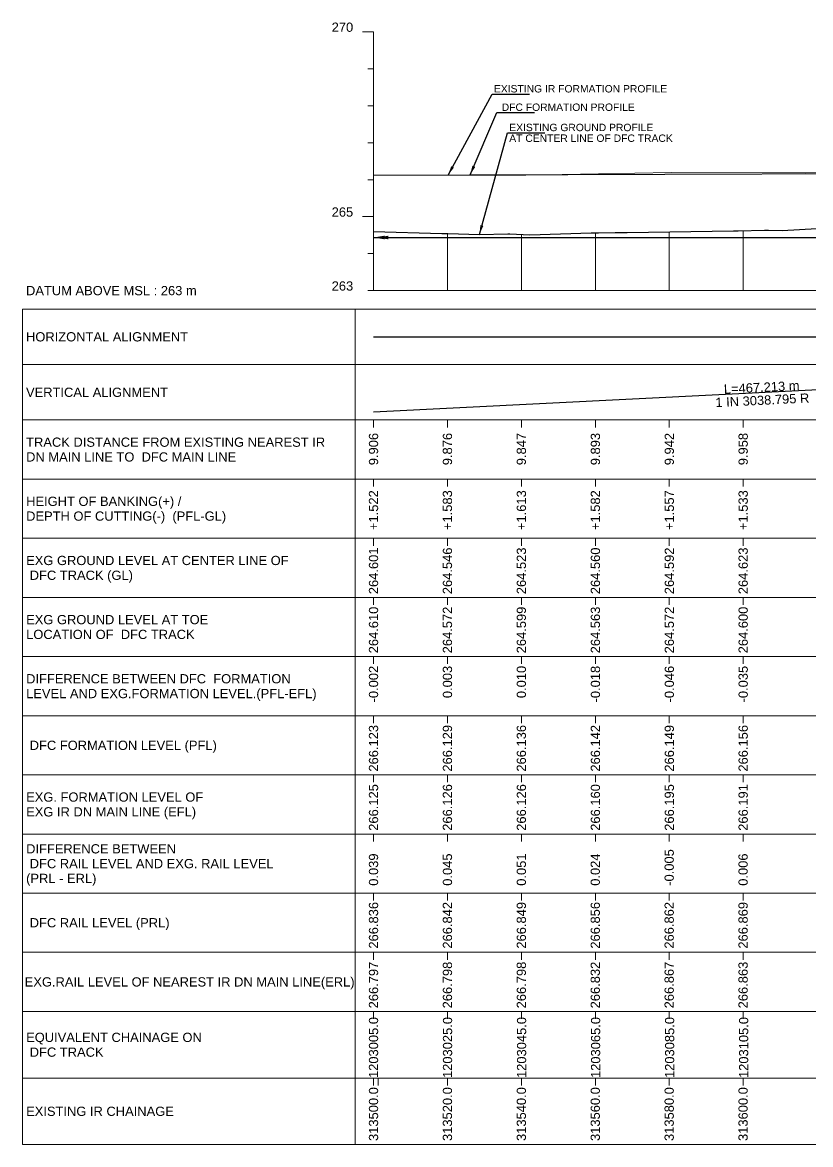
# Model space of a CAD drawing. Header units: metres. Extents: x 26905 to 33492, y -12340 to -11884.
# Drawn here: x 30905 to 31118.3, y -12231 to -11927.5 of the extents above; entities that cross this region are included whole.
import ezdxf
from ezdxf.enums import TextEntityAlignment as Align

# ---------------------------------------------------------------- set-up
doc = ezdxf.new("R2010")
doc.units = ezdxf.units.M
doc.header["$MEASUREMENT"] = 0
doc.layers.get('0').update_dxf_attribs({"lineweight": 0})
for name, color, linetype, lineweight in [('LS CUT FILL', 10, 'Continuous', 0), ('LS DATUM', 7, 'Continuous', 0), ('LS DATUM X', 7, 'Continuous', 0), ('LS DATUM Y', 7, 'Continuous', 0), ('LS DIFF. EXG.RL & PRO. RL', 10, 'Continuous', 0), ('LS DIFF. PFL & EFL', 10, 'Continuous', 0), ('LS EXG GL', 7, 'Continuous', 0), ('LS EXG IR CH', 7, 'Continuous', 0), ('LS EXG RL', 7, 'Continuous', 0), ('LS EXG. FL', 7, 'Continuous', 0), ('LS EXG. GL', 7, 'Continuous', 0), ('LS EXG. GL AT PRO. TOE', 7, 'Continuous', 0), ('LS EXG. IR CH', 7, 'Continuous', 0), ('LS EXG. RL', 7, 'Continuous', 0), ('LS FRAME', 7, 'Continuous', 0), ('LS PFL-EFL', 10, 'Continuous', 0), ('LS PRL-ERL', 10, 'Continuous', 0), ('LS PRO FL', 10, 'Continuous', 0), ('LS PRO. CUT & FILL', 10, 'Continuous', 0), ('LS PRO. DFCC CH', 10, 'Continuous', 0), ('LS PRO. FL', 10, 'Continuous', 0), ('LS PRO. RL', 10, 'Continuous', 0), ('LS PROFILE EXG FL', 7, 'Continuous', 25), ('LS PROFILE EXG GL', 7, 'Continuous', 30), ('LS PROFILE PRO FL', 1, 'Continuous', 30), ('LS TICKS', 7, 'Continuous', 0), ('LS TRACK CENTER', 10, 'Continuous', 0), ("LS TRACK CENTER's", 10, 'Continuous', 0), ('Profile Grid', 7, 'Continuous', 0)]:
    doc.layers.add(name, color=color, linetype=linetype, lineweight=lineweight)
for name, color, linetype in [('LS HORIZONTAL ALIGNMENT', 10, 'Continuous'), ('LS VERTICAL ALIGNMENT', 10, 'Continuous'), ('STATION YARD LIMIT IN LS', 7, 'Continuous')]:
    doc.layers.add(name, color=color, linetype=linetype)
doc.styles.get("Standard").update_dxf_attribs({"font": 'arial.ttf'})
doc.styles.add('Style-Arial', font='arial.ttf')
doc.styles.add('StyleArial', font='arial.ttf')
doc.dimstyles.get("Standard").update_dxf_attribs({"dimtxt": 0.18, "dimasz": 0.18, "dimexe": 0.18, "dimexo": 0.0625, "dimgap": 0.09, "dimtad": 0, "dimtih": 1, "dimtoh": 1, "dimdec": 4, "dimzin": 0, "dimdsep": 46, "dimtxsty": 'Standard', "dimcen": 0.09, "dimadec": 0, "dimazin": 0, "dimtfac": 1, "dimtdec": 4, "dimtofl": 0, "dimtmove": 0, "dimatfit": 3, "dimfxl": 1, "dimtolj": 1, "dimtzin": 0, "dimarcsym": 0})

msp = doc.modelspace()

# ---------------------------------------------------------------- linework, layer by layer
msp.add_lwpolyline([(30905, -12005), (30995, -12005)])
at = {"layer": 'LS DATUM X', "color": 7, "linetype": 'Continuous', "lineweight": 0}
msp.add_line((31000, -12000), (31485.67, -12000), dxfattribs=at)
at = {"layer": 'LS DATUM Y', "color": 7, "linetype": 'Continuous', "lineweight": 0}
for p, q in [((30997, -11930), (31000, -11930)), ((30997, -11930), (31000, -11930)), ((31000, -12000), (31000, -11930)), ((30998.5, -11940), (31000, -11940)), ((30998.5, -11950), (31000, -11950)), ((30998.5, -11960), (31000, -11960)), ((30998.5, -11970), (31000, -11970)), ((30997, -11980), (31000, -11980)), ((30998.5, -11990), (31000, -11990)), ((30998.5, -12000), (31000, -12000))]:
    msp.add_line(p, q, dxfattribs=at)
at = {"layer": 'LS FRAME'}
for points in [[(30995, -12231), (30905, -12231), (30905, -12005)], [(30995, -12020), (30905, -12020)], [(30995, -12035), (30905, -12035)], [(30995, -12051), (30905, -12051)], [(30905, -12051), (30995, -12051)], [(30995, -12067), (30905, -12067)], [(30905, -12067), (30995, -12067)], [(30995, -12083), (30905, -12083)], [(30905, -12083), (30995, -12083)], [(30995, -12099), (30905, -12099)], [(30995, -12115), (30905, -12115)], [(30905, -12115), (30995, -12115)], [(30995, -12131), (30905, -12131)], [(30905, -12131), (30995, -12131)], [(30995, -12147), (30905, -12147)], [(30905, -12147), (30995, -12147)], [(30995, -12163), (30905, -12163)], [(30905, -12163), (30995, -12163)], [(30995, -12179), (30905, -12179)], [(30995, -12195), (30905, -12195)], [(30995, -12213), (30905, -12213)]]:
    msp.add_lwpolyline(points, dxfattribs=at)
at = {"layer": 'LS FRAME', "color": 7, "linetype": 'Continuous', "lineweight": 0, "flags": 128}
for points in [[(30995, -12020), (31490.67, -12020), (31490.67, -12005), (30995, -12005), (30995, -12020)], [(30995, -12035), (31490.67, -12035), (31490.67, -12020), (30995, -12020), (30995, -12035)], [(30995, -12051), (31490.67, -12051), (31490.67, -12035), (30995, -12035), (30995, -12051)], [(30995, -12067), (31490.67, -12067), (31490.67, -12051), (30995, -12051), (30995, -12067)], [(30995, -12083), (31490.67, -12083), (31490.67, -12067), (30995, -12067), (30995, -12083)], [(30995, -12099), (31490.67, -12099), (31490.67, -12083), (30995, -12083), (30995, -12099)], [(30995, -12115), (31490.67, -12115), (31490.67, -12099), (30995, -12099), (30995, -12115)], [(30995, -12131), (31490.67, -12131), (31490.67, -12115), (30995, -12115), (30995, -12131)], [(30995, -12147), (31490.67, -12147), (31490.67, -12131), (30995, -12131), (30995, -12147)], [(30995, -12163), (31490.67, -12163), (31490.67, -12147), (30995, -12147), (30995, -12163)], [(30995, -12179), (31490.67, -12179), (31490.67, -12163), (30995, -12163), (30995, -12179)], [(30995, -12195), (31490.67, -12195), (31490.67, -12179), (30995, -12179), (30995, -12195)], [(30995, -12213), (31490.67, -12213), (31490.67, -12195), (30995, -12195), (30995, -12213)], [(30995, -12231), (31490.67, -12231), (31490.67, -12213), (30995, -12213), (30995, -12231)]]:
    msp.add_lwpolyline(points, close=True, dxfattribs=at)
at = {"layer": 'LS HORIZONTAL ALIGNMENT', "flags": 128}
msp.add_lwpolyline([(31000, -12012.5), (31271.33, -12012.5), (31271.33, -12012.5), (31311.33, -12012.57), (31311.33, -12012.57), (31333.23, -12012.57), (31333.23, -12012.57), (31373.23, -12012.5), (31373.23, -12012.5), (31485.67, -12012.5)], dxfattribs=at)
at = {"layer": 'LS PROFILE EXG FL', "lineweight": 0}
msp.add_lwpolyline([(31000, -11968.75), (31041.17, -11968.74), (31080.5, -11968.04), (31116.85, -11968.14), (31135.87, -11968.09), (31155.25, -11968.04), (31173.01, -11967.89), (31190.63, -11967.74), (31232.02, -11967.66), (31250.97, -11967.97), (31269.8, -11968.28), (31311.21, -11968.52), (31349.63, -11968.09), (31368.05, -11968.23), (31386.79, -11968.43), (31406.3, -11968.33), (31425.85, -11968.27), (31442.99, -11968.09), (31463.68, -11967.61), (31485.64, -11967.55)], dxfattribs=at)
at = {"layer": 'LS PROFILE EXG GL', "flags": 128}
msp.add_lwpolyline([(31000, -11983.99), (31018.47, -11984.52), (31019.6, -11984.55), (31019.89, -11984.53), (31020.15, -11984.54), (31028.65, -11984.81), (31036.33, -11984.64), (31036.87, -11984.61), (31042.29, -11984.89), (31042.29, -11984.89), (31042.3, -11984.89), (31058.85, -11984.39), (31060.86, -11984.4), (31065.4, -11984.29), (31065.92, -11984.29), (31067.08, -11984.27), (31068.6, -11984.25), (31097.42, -11983.81), (31098.05, -11983.8), (31098.69, -11983.79), (31105.84, -11983.68), (31106.08, -11983.69), (31106.85, -11983.69), (31106.85, -11983.69), (31110.54, -11983.71), (31110.55, -11983.71), (31134.05, -11982.35)], dxfattribs=at)
at = {"layer": 'LS PROFILE PRO FL', "flags": 128}
msp.add_lwpolyline([(31000, -11968.77), (31210.24, -11968.08)], dxfattribs=at)
at = {"layer": 'LS TICKS', "color": 7, "linetype": 'Continuous', "lineweight": 0, "flags": 128}
for points in [[(31000, -12037), (31000, -12035)], [(31020, -12037), (31020, -12035)], [(31040, -12037), (31040, -12035)], [(31060.04, -12037), (31060.04, -12035)], [(31080.04, -12037), (31080.04, -12035)], [(31100.02, -12037), (31100.02, -12035)], [(31000, -12053), (31000, -12051)], [(31020, -12053), (31020, -12051)], [(31040, -12053), (31040, -12051)], [(31060.04, -12053), (31060.04, -12051)], [(31080.04, -12053), (31080.04, -12051)], [(31100.02, -12053), (31100.02, -12051)], [(31000, -12069), (31000, -12067)], [(31020, -12069), (31020, -12067)], [(31040, -12069), (31040, -12067)], [(31060.04, -12069), (31060.04, -12067)], [(31080.04, -12069), (31080.04, -12067)], [(31100.02, -12069), (31100.02, -12067)], [(31000, -12085), (31000, -12083)], [(31020, -12085), (31020, -12083)], [(31040, -12085), (31040, -12083)], [(31060.04, -12085), (31060.04, -12083)], [(31080.04, -12085), (31080.04, -12083)], [(31100.02, -12085), (31100.02, -12083)], [(31000, -12101), (31000, -12099)], [(31020, -12101), (31020, -12099)], [(31040, -12101), (31040, -12099)], [(31060.04, -12101), (31060.04, -12099)], [(31080.04, -12101), (31080.04, -12099)], [(31100.02, -12101), (31100.02, -12099)], [(31000, -12117), (31000, -12115)], [(31020, -12117), (31020, -12115)], [(31040, -12117), (31040, -12115)], [(31060.04, -12117), (31060.04, -12115)], [(31080.04, -12117), (31080.04, -12115)], [(31100.02, -12117), (31100.02, -12115)], [(31000, -12133), (31000, -12131)], [(31020, -12133), (31020, -12131)], [(31040, -12133), (31040, -12131)], [(31060.04, -12133), (31060.04, -12131)], [(31080.04, -12133), (31080.04, -12131)], [(31100.02, -12133), (31100.02, -12131)], [(31000, -12149), (31000, -12147)], [(31020, -12149), (31020, -12147)], [(31040, -12149), (31040, -12147)], [(31060.04, -12149), (31060.04, -12147)], [(31080.04, -12149), (31080.04, -12147)], [(31100.02, -12149), (31100.02, -12147)], [(31000, -12165), (31000, -12163)], [(31020, -12165), (31020, -12163)], [(31040, -12165), (31040, -12163)], [(31060.04, -12165), (31060.04, -12163)], [(31080.04, -12165), (31080.04, -12163)], [(31100.02, -12165), (31100.02, -12163)], [(31000, -12181), (31000, -12179)], [(31020, -12181), (31020, -12179)], [(31040, -12181), (31040, -12179)], [(31060.04, -12181), (31060.04, -12179)], [(31080.04, -12181), (31080.04, -12179)], [(31100.02, -12181), (31100.02, -12179)], [(31000, -12197), (31000, -12195)], [(31020, -12197), (31020, -12195)], [(31040, -12197), (31040, -12195)], [(31060.04, -12197), (31060.04, -12195)], [(31080.04, -12197), (31080.04, -12195)], [(31100.02, -12197), (31100.02, -12195)], [(31000, -12215), (31000, -12213)], [(31001.25, -12215), (31001.25, -12213)], [(31020, -12215), (31020, -12213)], [(31040, -12215), (31040, -12213)], [(31060.04, -12215), (31060.04, -12213)], [(31080.04, -12215), (31080.04, -12213)], [(31100.02, -12215), (31100.02, -12213)]]:
    msp.add_lwpolyline(points, dxfattribs=at)
at = {"layer": 'LS VERTICAL ALIGNMENT', "flags": 128}
msp.add_lwpolyline([(31000, -12032.75), (31210.24, -12022.25)], dxfattribs=at)
at = {"layer": 'Profile Grid', "flags": 128}
for points in [[(31000, -12000), (31000, -11983.99)], [(31020, -12000), (31020, -11984.54)], [(31040, -12000), (31040, -11984.77)], [(31060.04, -12000), (31060.04, -11984.4)], [(31080.04, -12000), (31080.04, -11984.08)], [(31100.02, -12000), (31100.02, -11983.77)]]:
    msp.add_lwpolyline(points, dxfattribs=at)

# ---------------------------------------------------------------- texts
at = {"layer": 'LS CUT FILL', "style": 'Style-Arial'}
for s, p in [('+1.522', (31000, -12054)), ('+1.583', (31020, -12054)), ('+1.613', (31040, -12054)), ('+1.582', (31060.04, -12054)), ('+1.557', (31080.04, -12054)), ('+1.533', (31100.02, -12054))]:
    msp.add_text(s, height=2.5, rotation=90, dxfattribs=at).set_placement(p, align=Align.MIDDLE_RIGHT)
at = {"layer": 'LS DATUM', "color": 7, "style": 'StyleArial'}
msp.add_text('DATUM ABOVE MSL : 263 m', height=2.5, rotation=0, dxfattribs=at).set_placement((30905.97, -12000), align=Align.MIDDLE_LEFT)
at = {"layer": 'LS DATUM Y', "color": 7, "lineweight": 0, "style": 'Style-Arial'}
for s, p in [('270', (30994.5, -11930)), ('270', (30994.5, -11930)), ('265', (30994.5, -11980)), ('263', (30994.5, -12000))]:
    msp.add_text(s, height=2.5, dxfattribs=at).set_placement(p, align=Align.RIGHT)
at = {"layer": 'LS DIFF. EXG.RL & PRO. RL', "color": 10, "style": 'StyleArial'}
for s, p in [('DIFFERENCE BETWEEN ', (30906, -12151)), (' DFC RAIL LEVEL AND EXG. RAIL LEVEL ', (30906, -12155)), ('(PRL - ERL)', (30906, -12159))]:
    msp.add_text(s, height=2.5, rotation=0, dxfattribs=at).set_placement(p, align=Align.MIDDLE_LEFT)
at = {"layer": 'LS DIFF. PFL & EFL', "color": 10, "style": 'StyleArial'}
for s, p in [('DIFFERENCE BETWEEN DFC  FORMATION ', (30906, -12105)), ('LEVEL AND EXG.FORMATION LEVEL.(PFL-EFL)', (30906, -12109))]:
    msp.add_text(s, height=2.5, rotation=0, dxfattribs=at).set_placement(p, align=Align.MIDDLE_LEFT)
at = {"layer": 'LS EXG GL', "style": 'Style-Arial'}
for s, p in [('264.601', (31000, -12069.5)), ('264.546', (31020, -12069.5)), ('264.523', (31040, -12069.5)), ('264.560', (31060.04, -12069.5)), ('264.592', (31080.04, -12069.5)), ('264.623', (31100.02, -12069.5))]:
    msp.add_text(s, height=2.5, rotation=90, dxfattribs=at).set_placement(p, align=Align.MIDDLE_RIGHT)
at = {"layer": 'LS EXG IR CH', "lineweight": 0, "style": 'Style-Arial'}
for s, p in [('313500.0', (31000, -12215.47)), ('313520.0', (31020, -12215.47)), ('313540.0', (31040, -12215.47)), ('313560.0', (31060, -12215.47)), ('313580.0', (31080, -12215.47)), ('313600.0', (31100, -12215.47))]:
    msp.add_text(s, height=2.5, rotation=90, dxfattribs=at).set_placement(p, align=Align.MIDDLE_RIGHT)
at = {"layer": 'LS EXG RL', "style": 'Style-Arial'}
for s, p in [('266.797', (31000, -12181.54)), ('266.798', (31020, -12181.54)), ('266.798', (31040, -12181.54)), ('266.832', (31060, -12181.54)), ('266.867', (31080, -12181.54)), ('266.863', (31100, -12181.54))]:
    msp.add_text(s, height=2.5, rotation=90, dxfattribs=at).set_placement(p, align=Align.MIDDLE_RIGHT)
at = {"layer": 'LS EXG. FL'}
for s, p in [('266.125', (31000, -12133.5)), ('266.126', (31020, -12133.5)), ('266.126', (31040, -12133.5)), ('266.160', (31060.04, -12133.5)), ('266.195', (31080.04, -12133.5)), ('266.191', (31100.02, -12133.5))]:
    msp.add_text(s, height=2.5, rotation=90, dxfattribs=at).set_placement(p, align=Align.MIDDLE_RIGHT)
at = {"layer": 'LS EXG. FL', "style": 'StyleArial'}
for s, p in [('EXG. FORMATION LEVEL OF', (30906, -12137)), ('EXG IR DN MAIN LINE (EFL)', (30906, -12141))]:
    msp.add_text(s, height=2.5, rotation=0, dxfattribs=at).set_placement(p, align=Align.MIDDLE_LEFT)
at = {"layer": 'LS EXG. GL', "color": 7, "style": 'StyleArial'}
for s, p in [('EXG GROUND LEVEL AT CENTER LINE OF ', (30906, -12073)), (' DFC TRACK (GL)', (30906, -12077))]:
    msp.add_text(s, height=2.5, rotation=0, dxfattribs=at).set_placement(p, align=Align.MIDDLE_LEFT)
at = {"layer": 'LS EXG. GL AT PRO. TOE'}
for s, p in [('264.610', (31000, -12085.5)), ('264.572', (31020, -12085.5)), ('264.599', (31040, -12085.5)), ('264.563', (31060.04, -12085.5)), ('264.572', (31080.04, -12085.5)), ('264.600', (31100.02, -12085.5))]:
    msp.add_text(s, height=2.5, rotation=90, dxfattribs=at).set_placement(p, align=Align.MIDDLE_RIGHT)
at = {"layer": 'LS EXG. GL AT PRO. TOE', "color": 7, "style": 'StyleArial'}
for s, p in [('EXG GROUND LEVEL AT TOE', (30906, -12089)), ('LOCATION OF  DFC TRACK', (30906, -12093))]:
    msp.add_text(s, height=2.5, rotation=0, dxfattribs=at).set_placement(p, align=Align.MIDDLE_LEFT)
at = {"layer": 'LS EXG. IR CH', "style": 'StyleArial'}
msp.add_text('EXISTING IR CHAINAGE', height=2.5, rotation=0, dxfattribs=at).set_placement((30906, -12222), align=Align.MIDDLE_LEFT)
at = {"layer": 'LS EXG. RL', "style": 'StyleArial'}
msp.add_text('EXG.RAIL LEVEL OF NEAREST IR DN MAIN LINE(ERL)', height=2.5, rotation=0, dxfattribs=at).set_placement((30905.61, -12187), align=Align.MIDDLE_LEFT)
at = {"layer": 'LS HORIZONTAL ALIGNMENT', "style": 'StyleArial'}
msp.add_text('HORIZONTAL ALIGNMENT', height=2.5, rotation=0, dxfattribs=at).set_placement((30905.97, -12012.5), align=Align.MIDDLE_LEFT)
at = {"layer": 'LS PFL-EFL'}
for s, p in [('-0.002', (31000, -12101.5)), ('0.003', (31020, -12101.5)), ('0.010', (31040, -12101.5)), ('-0.018', (31060.04, -12101.5)), ('-0.046', (31080.04, -12101.5)), ('-0.035', (31100.02, -12101.5))]:
    msp.add_text(s, height=2.5, rotation=90, dxfattribs=at).set_placement(p, align=Align.MIDDLE_RIGHT)
at = {"layer": 'LS PRL-ERL'}
for s, p in [('0.039', (31001.25, -12161)), ('0.045', (31021.25, -12161)), ('0.051', (31041.25, -12161)), ('0.024', (31061.25, -12161)), ('-0.005', (31081.25, -12161)), ('0.006', (31101.25, -12161))]:
    msp.add_text(s, height=2.5, rotation=90, dxfattribs=at).set_placement(p)
at = {"layer": 'LS PRO FL', "style": 'Style-Arial'}
for s, p in [('266.123', (31000, -12117.5)), ('266.129', (31020, -12117.5)), ('266.136', (31040, -12117.5)), ('266.142', (31060.04, -12117.5)), ('266.149', (31080.04, -12117.5)), ('266.156', (31100.02, -12117.5))]:
    msp.add_text(s, height=2.5, rotation=90, dxfattribs=at).set_placement(p, align=Align.MIDDLE_RIGHT)
at = {"layer": 'LS PRO. CUT & FILL', "color": 10, "style": 'StyleArial'}
for s, p in [('HEIGHT OF BANKING(+) /', (30906, -12057)), ('DEPTH OF CUTTING(-)  (PFL-GL)', (30906, -12061))]:
    msp.add_text(s, height=2.5, rotation=0, dxfattribs=at).set_placement(p, align=Align.MIDDLE_LEFT)
at = {"layer": 'LS PRO. DFCC CH'}
for s, p in [('1203005.0', (31001.25, -12213)), ('1203025.0', (31021.28, -12213)), ('1203045.0', (31041.31, -12213)), ('1203065.0', (31061.34, -12213)), ('1203085.0', (31081.37, -12213)), ('1203105.0', (31101.4, -12213))]:
    msp.add_text(s, height=2.5, rotation=90, dxfattribs=at).set_placement(p)
at = {"layer": 'LS PRO. DFCC CH', "color": 10, "style": 'Style-Arial'}
for s, p in [('EQUIVALENT CHAINAGE ON ', (30906, -12202)), (' DFC TRACK', (30906, -12206))]:
    msp.add_text(s, height=2.5, rotation=0, dxfattribs=at).set_placement(p, align=Align.MIDDLE_LEFT)
at = {"layer": 'LS PRO. FL', "color": 10, "style": 'StyleArial'}
msp.add_text(' DFC FORMATION LEVEL (PFL) ', height=2.5, rotation=0, dxfattribs=at).set_placement((30906, -12123), align=Align.MIDDLE_LEFT)
at = {"layer": 'LS PRO. RL'}
for s, p in [('266.836', (31001.25, -12178)), ('266.842', (31021.25, -12178)), ('266.849', (31041.25, -12178)), ('266.856', (31061.25, -12178)), ('266.862', (31081.25, -12178)), ('266.869', (31101.25, -12178))]:
    msp.add_text(s, height=2.5, rotation=90, dxfattribs=at).set_placement(p)
at = {"layer": 'LS PRO. RL', "color": 10, "style": 'StyleArial'}
msp.add_text(' DFC RAIL LEVEL (PRL)', height=2.5, rotation=0, dxfattribs=at).set_placement((30906, -12171), align=Align.MIDDLE_LEFT)
at = {"layer": 'LS PROFILE EXG FL', "color": 7, "linetype": 'Continuous', "lineweight": 0, "style": 'Style-Arial'}
msp.add_text('EXISTING IR FORMATION PROFILE', height=2, dxfattribs=at).set_placement((31032.59, -11946.4, 0))
at = {"layer": 'LS PROFILE EXG GL', "color": 7, "lineweight": 0, "style": 'Style-Arial'}
for s, p in [('EXISTING GROUND PROFILE', (31036.73, -11956.87, 0)), ('AT CENTER LINE OF DFC TRACK', (31036.73, -11959.77, 0))]:
    msp.add_text(s, height=2, dxfattribs=at).set_placement(p)
at = {"layer": 'LS PROFILE PRO FL', "style": 'Style-Arial'}
msp.add_text('  DFC FORMATION PROFILE', height=2, dxfattribs=at).set_placement((31033.14, -11951.39))
at = {"layer": 'LS TRACK CENTER'}
for s, p in [('9.906', (31000, -12038.5)), ('9.876', (31020, -12038.5)), ('9.847', (31040, -12038.5)), ('9.893', (31060.04, -12038.5)), ('9.942', (31080.04, -12038.5)), ('9.958', (31100.02, -12038.5))]:
    msp.add_text(s, height=2.5, rotation=90, dxfattribs=at).set_placement(p, align=Align.MIDDLE_RIGHT)
at = {"layer": "LS TRACK CENTER's", "color": 10, "style": 'StyleArial'}
for s, p in [('TRACK DISTANCE FROM EXISTING NEAREST IR ', (30906, -12041)), ('DN MAIN LINE TO  DFC MAIN LINE', (30906, -12045))]:
    msp.add_text(s, height=2.5, rotation=0, dxfattribs=at).set_placement(p, align=Align.MIDDLE_LEFT)
at = {"layer": 'LS VERTICAL ALIGNMENT', "style": 'StyleArial'}
msp.add_text('VERTICAL ALIGNMENT', height=2.5, rotation=0, dxfattribs=at).set_placement((30905.97, -12027.5), align=Align.MIDDLE_LEFT)
at = {"layer": 'LS VERTICAL ALIGNMENT', "insert": (31105.12, -12027.92), "char_height": 2.5, "attachment_point": 5, "rotation": 2.8591, "line_spacing_factor": 0.84, "style": 'Style-Arial'}
msp.add_mtext('L=467.213 m\\P1 IN 3038.795 R', dxfattribs=at)

# ---------------------------------------------------------------- leaders
at = {"layer": 'LS PROFILE EXG FL', "color": 7, "lineweight": -3}
msp.add_leader([(31020.19, -11968.74, 0), (31032.08, -11946.86, 0), (31042.21, -11946.86, 0)], dimstyle='Standard', override={"dimasz": 2.5, "dimexe": 0.25, "dimexo": 0.25, "dimgap": 0.25, "dimtad": 0, "dimtih": 0, "dimtoh": 0, "dimzin": 11, "dimadec": 4, "dimazin": 3, "dimatfit": 1, "dimfrac": 2, "dimtolj": 0, "dimtzin": 11}, dxfattribs=at)
at = {"layer": 'LS PROFILE EXG GL', "color": 7, "lineweight": -3}
msp.add_leader([(31028.65, -11984.81, 0), (31036.22, -11957.32, 0), (31046.36, -11957.32, 0)], dimstyle='Standard', override={"dimasz": 2.5, "dimexe": 0.25, "dimexo": 0.25, "dimgap": 0.25, "dimtad": 0, "dimtih": 0, "dimtoh": 0, "dimzin": 11, "dimadec": 4, "dimazin": 3, "dimatfit": 1, "dimfrac": 2, "dimtolj": 0, "dimtzin": 11}, dxfattribs=at)
at = {"layer": 'LS PROFILE PRO FL', "lineweight": -3}
msp.add_leader([(31026.15, -11968.69), (31033.41, -11951.85), (31043.55, -11951.85)], dimstyle='Standard', override={"dimasz": 2.5, "dimexe": 0.25, "dimexo": 0.25, "dimgap": 0.25, "dimtad": 0, "dimtih": 0, "dimtoh": 0, "dimzin": 11, "dimadec": 4, "dimazin": 3, "dimatfit": 1, "dimfrac": 2, "dimtolj": 0, "dimtzin": 11}, dxfattribs=at)
at = {"layer": 'STATION YARD LIMIT IN LS', "color": 10, "lineweight": 15}
for points in [[(31000, -11985.64), (31242.21, -11985.64)], [(31001.05, -11985.64), (31243.26, -11985.64)]]:
    msp.add_leader(points, dimstyle='Standard', override={"dimasz": 3}, dxfattribs=at)

doc.saveas('drawing.dxf')
